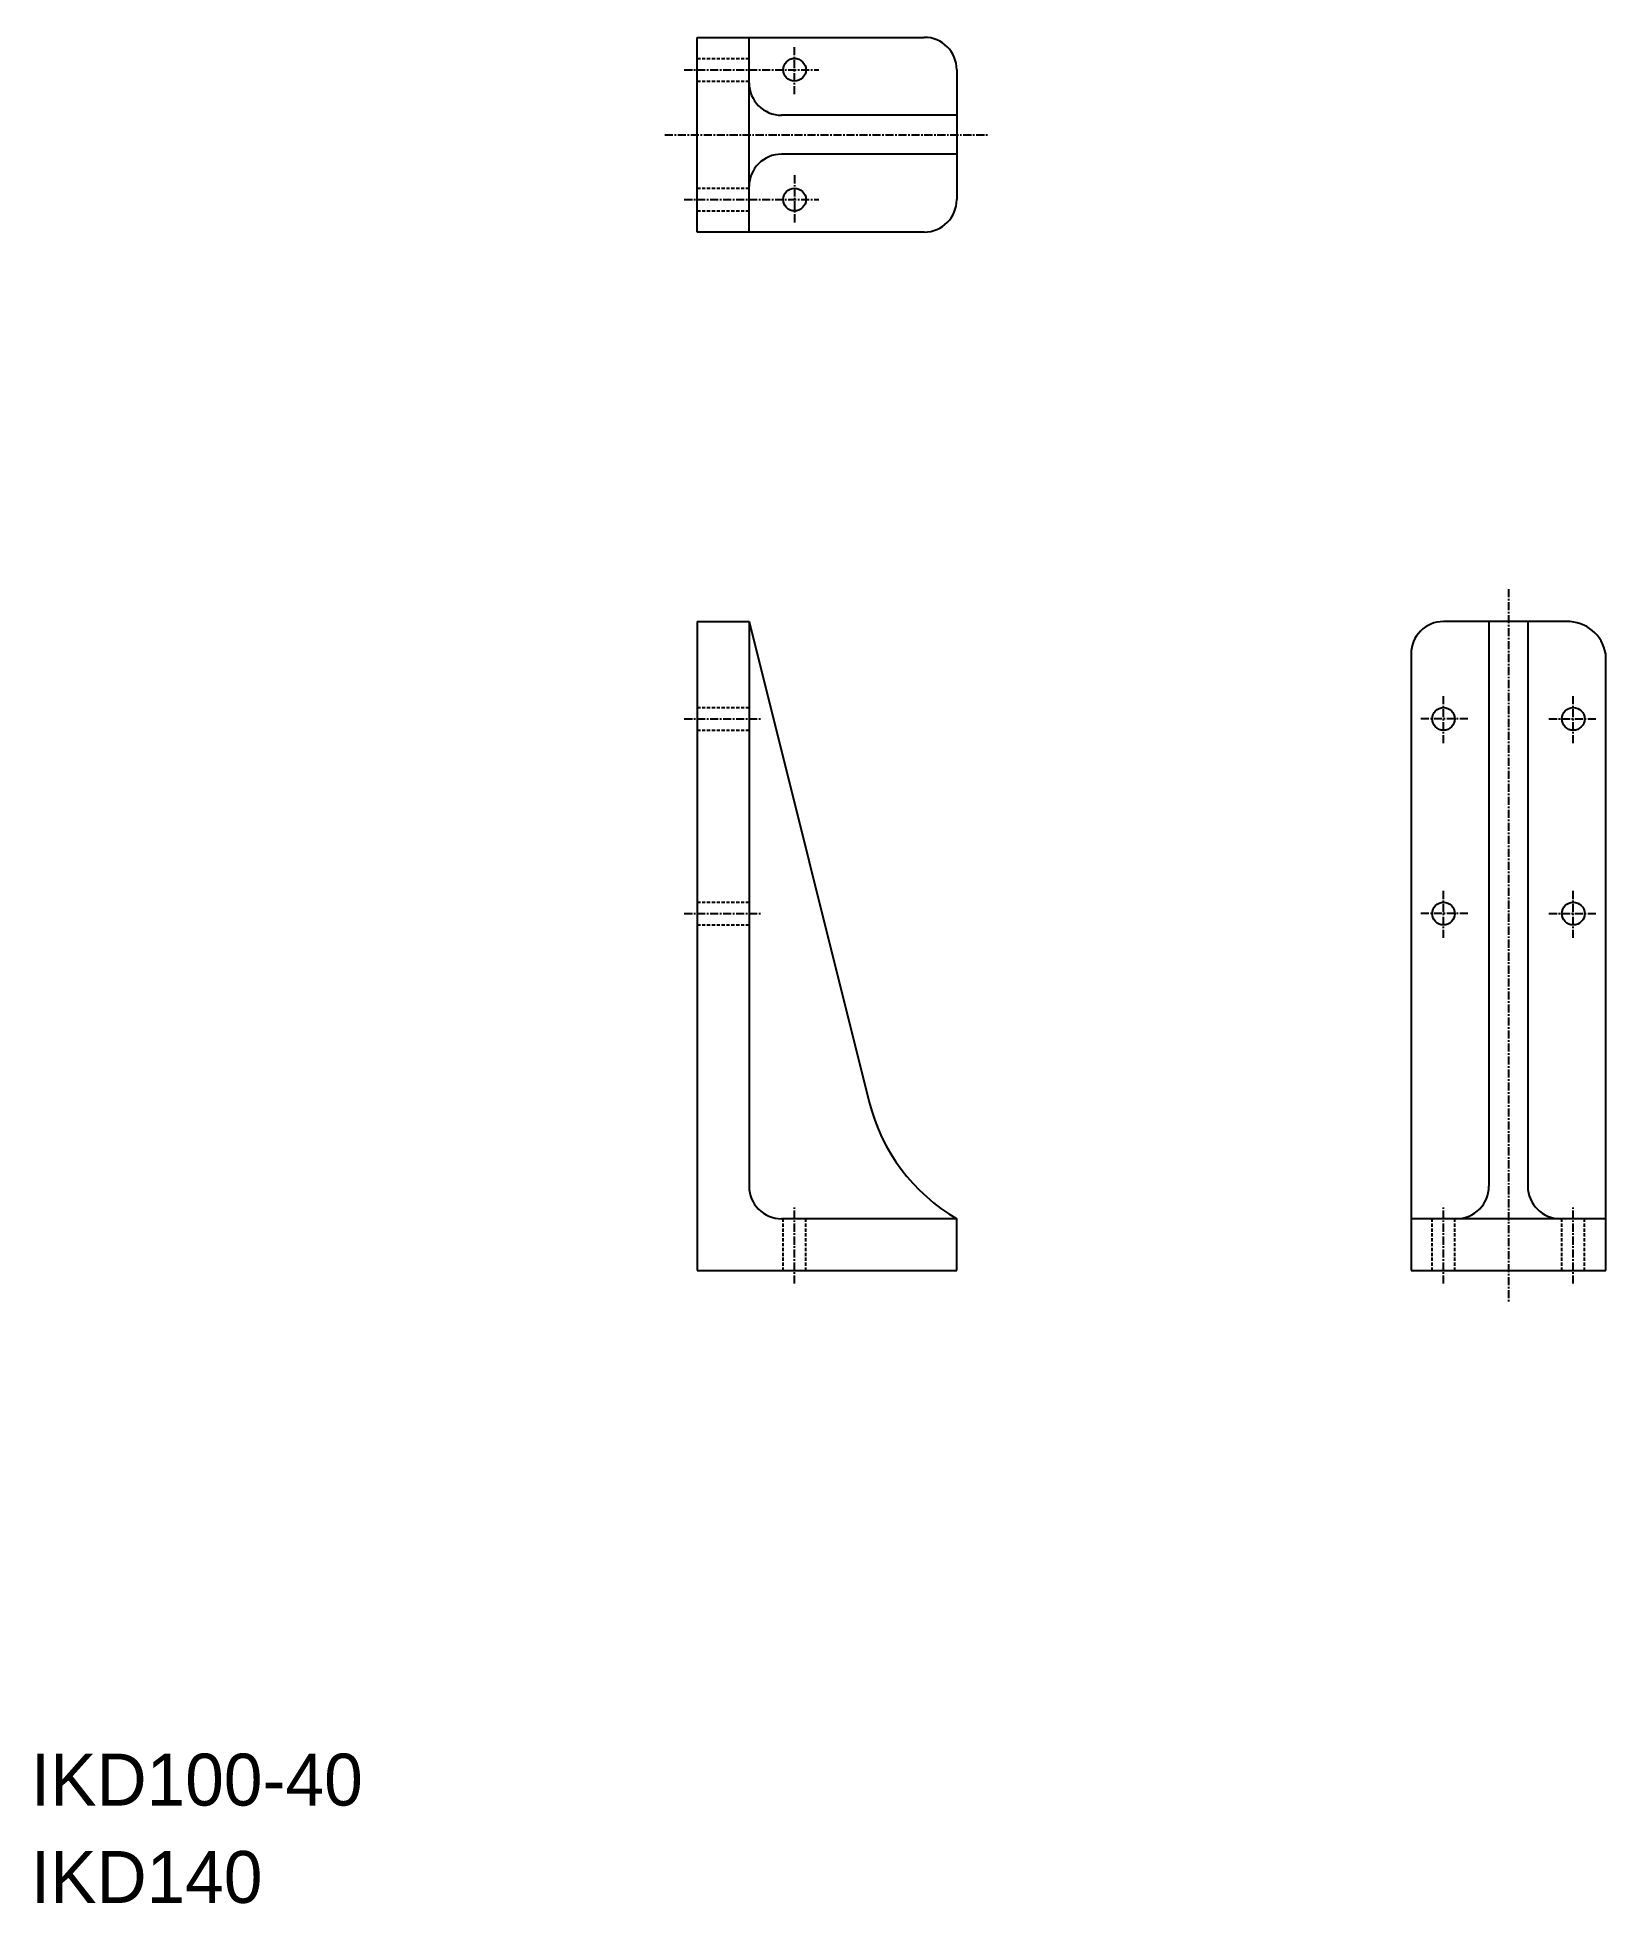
# Model space of a CAD drawing. Extents: x -2484 to -2242, y -604 to -317.
import ezdxf

# ---------------------------------------------------------------- set-up
doc = ezdxf.new("R2010")
doc.units = 0
doc.linetypes.add('CENTER', pattern=[2, 1.25, -0.25, 0.25, -0.25])
doc.linetypes.add('DASHED', pattern=[0.75, 0.5, -0.25])
doc.layers.get('0').update_dxf_attribs({"linetype": 'CONTINUOUS'})
doc.layers.add('CENTER', color=1, linetype='CENTER')

msp = doc.modelspace()

# ---------------------------------------------------------------- linework, layer by layer
at = {"color": 7, "linetype": 'CONTINUOUS'}
for p, q in [((-2382.17, -316.86), (-2347.17, -316.86)), ((-2382.17, -346.86), (-2382.17, -316.86)), ((-2374.17, -346.86), (-2374.17, -316.86)), ((-2342.17, -321.86), (-2342.17, -341.86)), ((-2342.17, -328.86), (-2369.17, -328.86)), ((-2342.17, -334.86), (-2369.17, -334.86)), ((-2347.17, -346.86), (-2382.17, -346.86)), ((-2382.17, -406.86), (-2382.17, -506.86)), ((-2382.17, -406.86), (-2374.17, -406.86)), ((-2374.17, -406.86), (-2374.17, -493.86)), ((-2374.17, -406.86), (-2374.17, -432.61)), ((-2374.17, -406.86), (-2355.67, -480.9)), ((-2248.17, -406.86), (-2267.17, -406.86)), ((-2260.17, -406.86), (-2260.17, -493.86)), ((-2254.17, -406.86), (-2254.17, -493.86)), ((-2272.17, -411.86), (-2272.17, -506.86)), ((-2242.17, -506.86), (-2242.17, -411.86)), ((-2342.17, -498.86), (-2369.17, -498.86)), ((-2342.17, -506.86), (-2342.17, -498.86)), ((-2242.17, -498.86), (-2272.17, -498.86)), ((-2382.17, -506.86), (-2342.17, -506.86)), ((-2272.17, -506.86), (-2242.17, -506.86))]:
    msp.add_line(p, q, dxfattribs=at)
at = {"color": 3, "linetype": 'DASHED'}
for p, q in [((-2382.17, -320.11), (-2374.17, -320.11)), ((-2382.17, -323.61), (-2374.17, -323.61)), ((-2382.17, -340.11), (-2374.17, -340.11)), ((-2382.17, -343.61), (-2374.17, -343.61)), ((-2382.17, -420.11), (-2374.17, -420.11)), ((-2382.17, -423.61), (-2374.17, -423.61)), ((-2382.17, -450.11), (-2374.17, -450.11)), ((-2382.17, -453.61), (-2374.17, -453.61)), ((-2368.92, -506.86), (-2368.92, -498.86)), ((-2365.42, -506.86), (-2365.42, -498.86)), ((-2268.92, -506.86), (-2268.92, -498.86)), ((-2265.42, -506.86), (-2265.42, -498.86)), ((-2248.92, -506.86), (-2248.92, -498.86)), ((-2245.42, -506.86), (-2245.42, -498.86))]:
    msp.add_line(p, q, dxfattribs=at)
at = {"color": 7, "linetype": 'CONTINUOUS'}
for centre in [(-2367.17, -321.86), (-2367.17, -341.86), (-2267.17, -421.86), (-2247.17, -421.86), (-2267.17, -451.86), (-2247.17, -451.86)]:
    msp.add_circle(centre, 1.75, dxfattribs=at)
for centre, radius, start, end in [((-2347.17, -321.86), 5, 0, 90), ((-2369.17, -323.86), 5, 180, 270), ((-2369.17, -339.86), 5, 90, 180), ((-2347.17, -341.86), 5, 270, 0), ((-2267.17, -411.86), 5, 90, 180), ((-2248.04, -412.8), 5.94, 9.0812, 91.3077), ((-2327.66, -473.9), 28.87, 194.0302, 239.8237), ((-2369.17, -493.86), 5, 180, 270), ((-2265.17, -493.86), 5, 270, 0), ((-2249.17, -493.86), 5, 180, 270)]:
    msp.add_arc(centre, radius, start, end, dxfattribs=at)
at = {"layer": 'CENTER', "color": 1, "linetype": 'CENTER'}
for p, q in [((-2367.17, -325.61), (-2367.17, -318.11)), ((-2384.17, -321.86), (-2363.42, -321.86)), ((-2387.17, -331.86), (-2337.17, -331.86)), ((-2367.17, -338.11), (-2367.17, -345.61)), ((-2384.17, -341.86), (-2363.42, -341.86)), ((-2257.17, -401.86), (-2257.17, -511.86)), ((-2267.17, -425.61), (-2267.17, -418.11)), ((-2247.17, -425.61), (-2247.17, -418.11)), ((-2384.17, -421.86), (-2372.17, -421.86)), ((-2263.42, -421.86), (-2270.92, -421.86)), ((-2250.92, -421.86), (-2243.42, -421.86)), ((-2267.17, -455.61), (-2267.17, -448.11)), ((-2247.17, -455.61), (-2247.17, -448.11)), ((-2384.17, -451.86), (-2372.17, -451.86)), ((-2263.42, -451.86), (-2270.92, -451.86)), ((-2250.92, -451.86), (-2243.42, -451.86)), ((-2367.17, -508.86), (-2367.17, -496.86)), ((-2267.17, -508.86), (-2267.17, -496.86)), ((-2247.17, -508.86), (-2247.17, -496.86))]:
    msp.add_line(p, q, dxfattribs=at)

# ---------------------------------------------------------------- texts
at = {"color": 7, "linetype": 'CONTINUOUS'}
for s, p in [('IKD100-40', (-2484.85, -589.27)), ('IKD140', (-2484.85, -604.27))]:
    msp.add_text(s, height=8, dxfattribs=at).set_placement(p)

doc.saveas('drawing.dxf')
